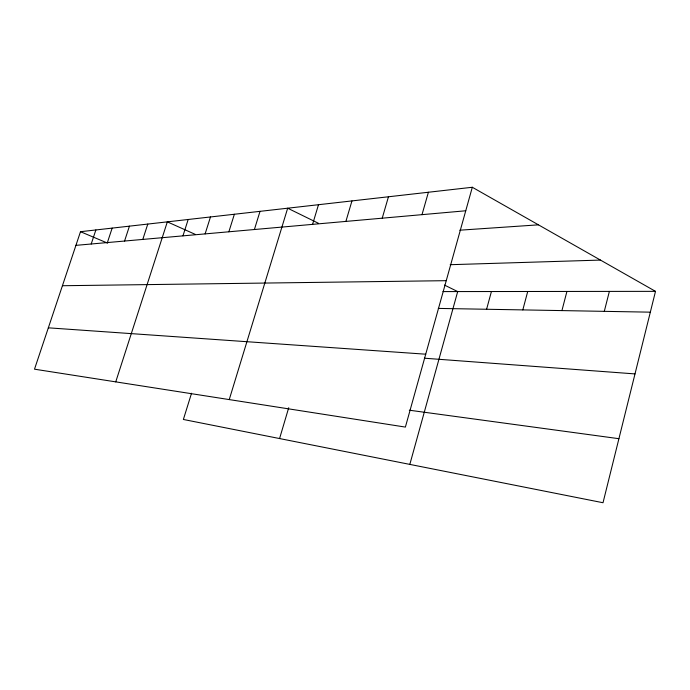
<?xml version="1.0" encoding="UTF-8"?>
<svg xmlns="http://www.w3.org/2000/svg" width="690" height="690" viewBox="0 0 690 690"><rect width="100%" height="100%" fill="white"/><g stroke="black" fill="none" stroke-linecap="round" stroke-linejoin="round"><path stroke-width="1.03" d="M472.314 187.266L405.384 427.084L34.5 369.185L80.497 231.702L472.314 187.266L655.5 291.353L603.017 502.734L183.376 419.468L191.544 393.231M604.293 311.345L609.374 291.404M561.927 310.595L566.921 291.456M522.813 309.905L527.721 291.49M486.597 309.258L491.418 291.534M409.826 464.405L457.694 291.568L444.455 285.074M422.004 214.659L428.404 192.243M382.226 218.187L388.453 196.779M345.888 221.412L351.96 200.911M279.571 438.555L288.722 407.721M312.57 224.362L318.487 204.714M229.244 399.588L287.678 208.208L318.435 223.284M254.403 229.52L260.027 211.338M228.873 231.788L234.367 214.254M205.12 233.893L210.476 216.962M182.954 235.859L188.18 219.489M115.748 381.863L167.334 221.852L195.115 234.315M142.796 239.421L147.789 224.069M124.554 241.043L129.435 226.148M107.39 242.57L112.159 228.105M91.209 244.001L95.876 229.951M75.935 245.355L465.75 210.778M459.764 230.193L538.433 224.837M450.199 264.701L600.464 260.078M62.419 285.729L446.249 280.675M442.963 291.585L655.5 291.353M438.271 308.404L650.334 312.165M48.334 327.828L425.721 354.203M424.376 358.205L634.998 373.911M409.325 410.205L618.913 438.693M80.497 231.702L107.631 243.139"/></g></svg>
